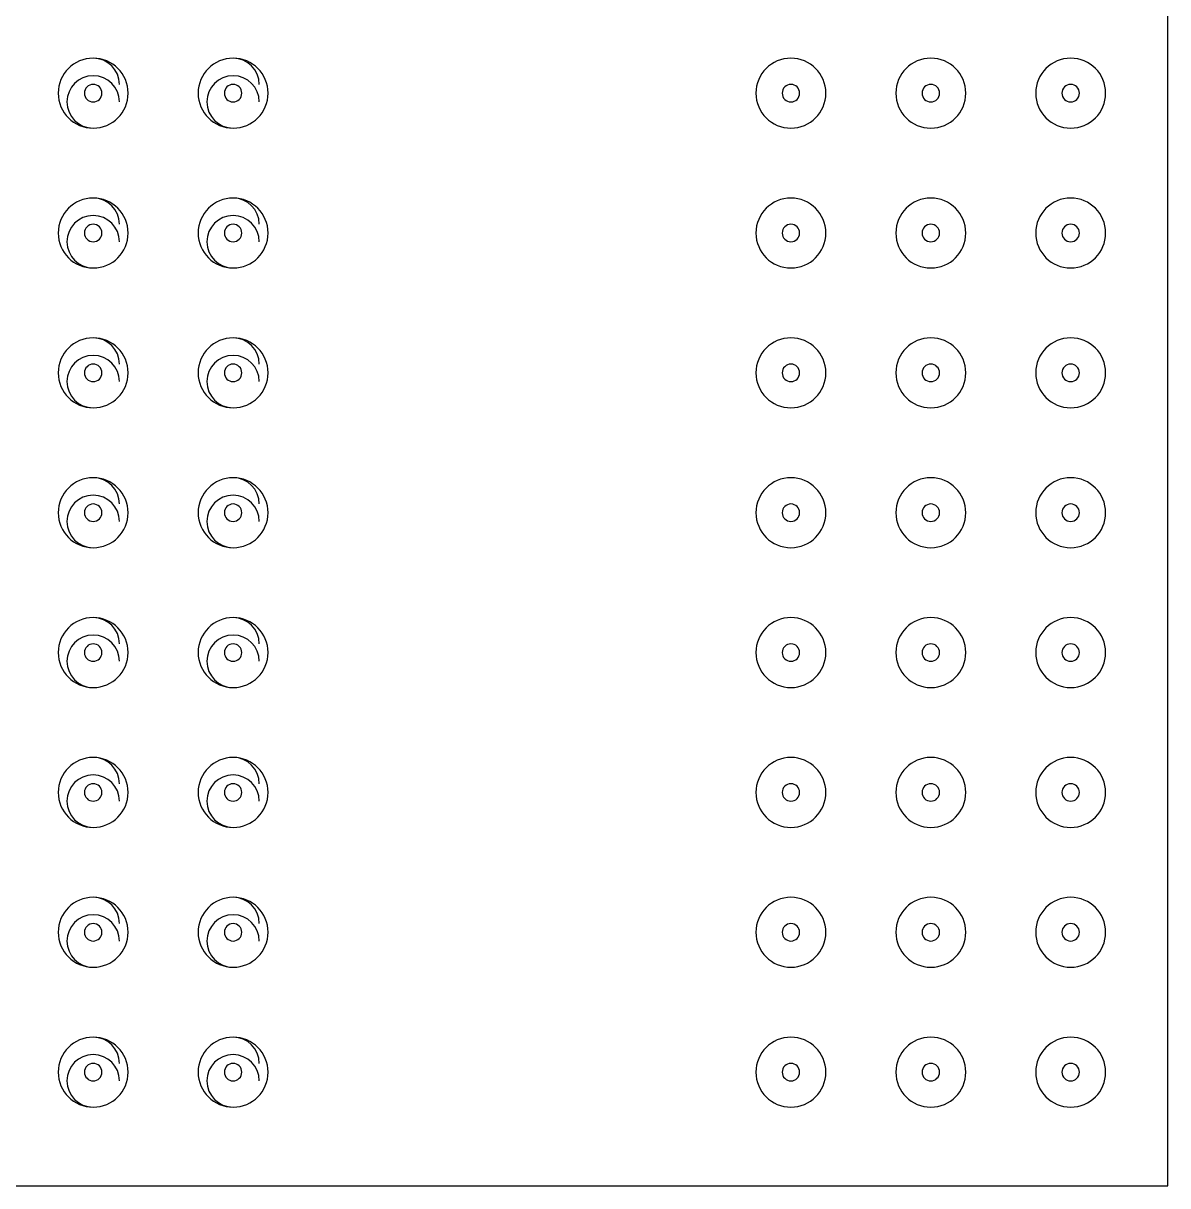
# Model space of a CAD drawing. Header units: millimetres. Extents: x -26.5 to 28.9, y -30 to 30.
# Drawn here: x -17.05 to -10.5, y -18.1 to -11.45 of the extents above; entities that cross this region are included whole.
import ezdxf

# ---------------------------------------------------------------- set-up
doc = ezdxf.new("R2010")
doc.units = ezdxf.units.MM
doc.layers.add('Feature', color=7, linetype='CONTINUOUS')

msp = doc.modelspace()

# ---------------------------------------------------------------- linework, layer by layer
at = {"layer": 'Feature'}
for p, q in [((-10.5, -18.1, 1.9), (-10.5, -4.8, 1.9)), ((-10.5, -18.1, 2.63), (-10.5, -4.8, 2.63)), ((-10.5, -18.1, 2.63), (-10.5, -4.8, 2.63)), ((-10.5, -18.1, 1.9), (-10.5, -4.8, 1.9)), ((-16.645, -11.65, 1.75), (-16.645, -11.65, 1.9)), ((-16.645, -11.65, 1.75), (-16.645, -11.65, 1.9)), ((-15.845, -11.65, 1.75), (-15.845, -11.65, 1.9)), ((-15.845, -11.65, 1.75), (-15.845, -11.65, 1.9)), ((-12.655, -11.65, 1.75), (-12.655, -11.65, 1.9)), ((-12.655, -11.65, 1.75), (-12.655, -11.65, 1.9)), ((-11.855, -11.65, 1.75), (-11.855, -11.65, 1.9)), ((-11.855, -11.65, 1.75), (-11.855, -11.65, 1.9)), ((-11.055, -11.65, 1.75), (-11.055, -11.65, 1.9)), ((-11.055, -11.65, 1.75), (-11.055, -11.65, 1.9)), ((-16.645, -12.05, 1.75), (-16.645, -12.05, 1.9)), ((-16.645, -12.05, 1.75), (-16.645, -12.05, 1.9)), ((-15.845, -12.05, 1.75), (-15.845, -12.05, 1.9)), ((-15.845, -12.05, 1.75), (-15.845, -12.05, 1.9)), ((-12.655, -12.05, 1.75), (-12.655, -12.05, 1.9)), ((-12.655, -12.05, 1.75), (-12.655, -12.05, 1.9)), ((-11.855, -12.05, 1.75), (-11.855, -12.05, 1.9)), ((-11.855, -12.05, 1.75), (-11.855, -12.05, 1.9)), ((-11.055, -12.05, 1.75), (-11.055, -12.05, 1.9)), ((-11.055, -12.05, 1.75), (-11.055, -12.05, 1.9)), ((-16.645, -12.45, 1.75), (-16.645, -12.45, 1.9)), ((-16.645, -12.45, 1.75), (-16.645, -12.45, 1.9)), ((-15.845, -12.45, 1.75), (-15.845, -12.45, 1.9)), ((-15.845, -12.45, 1.75), (-15.845, -12.45, 1.9)), ((-12.655, -12.45, 1.75), (-12.655, -12.45, 1.9)), ((-12.655, -12.45, 1.75), (-12.655, -12.45, 1.9)), ((-11.855, -12.45, 1.75), (-11.855, -12.45, 1.9)), ((-11.855, -12.45, 1.75), (-11.855, -12.45, 1.9)), ((-11.055, -12.45, 1.75), (-11.055, -12.45, 1.9)), ((-11.055, -12.45, 1.75), (-11.055, -12.45, 1.9)), ((-16.645, -12.85, 1.75), (-16.645, -12.85, 1.9)), ((-16.645, -12.85, 1.75), (-16.645, -12.85, 1.9)), ((-15.845, -12.85, 1.75), (-15.845, -12.85, 1.9)), ((-15.845, -12.85, 1.75), (-15.845, -12.85, 1.9)), ((-12.655, -12.85, 1.75), (-12.655, -12.85, 1.9)), ((-12.655, -12.85, 1.75), (-12.655, -12.85, 1.9)), ((-11.855, -12.85, 1.75), (-11.855, -12.85, 1.9)), ((-11.855, -12.85, 1.75), (-11.855, -12.85, 1.9)), ((-11.055, -12.85, 1.75), (-11.055, -12.85, 1.9)), ((-11.055, -12.85, 1.75), (-11.055, -12.85, 1.9)), ((-16.645, -13.25, 1.75), (-16.645, -13.25, 1.9)), ((-16.645, -13.25, 1.75), (-16.645, -13.25, 1.9)), ((-15.845, -13.25, 1.75), (-15.845, -13.25, 1.9)), ((-15.845, -13.25, 1.75), (-15.845, -13.25, 1.9)), ((-12.655, -13.25, 1.75), (-12.655, -13.25, 1.9)), ((-12.655, -13.25, 1.75), (-12.655, -13.25, 1.9)), ((-11.855, -13.25, 1.75), (-11.855, -13.25, 1.9)), ((-11.855, -13.25, 1.75), (-11.855, -13.25, 1.9)), ((-11.055, -13.25, 1.75), (-11.055, -13.25, 1.9)), ((-11.055, -13.25, 1.75), (-11.055, -13.25, 1.9)), ((-16.645, -13.65, 1.75), (-16.645, -13.65, 1.9)), ((-16.645, -13.65, 1.75), (-16.645, -13.65, 1.9)), ((-15.845, -13.65, 1.75), (-15.845, -13.65, 1.9)), ((-15.845, -13.65, 1.75), (-15.845, -13.65, 1.9)), ((-12.655, -13.65, 1.75), (-12.655, -13.65, 1.9)), ((-12.655, -13.65, 1.75), (-12.655, -13.65, 1.9)), ((-11.855, -13.65, 1.75), (-11.855, -13.65, 1.9)), ((-11.855, -13.65, 1.75), (-11.855, -13.65, 1.9)), ((-11.055, -13.65, 1.75), (-11.055, -13.65, 1.9)), ((-11.055, -13.65, 1.75), (-11.055, -13.65, 1.9)), ((-16.645, -14.05, 1.75), (-16.645, -14.05, 1.9)), ((-16.645, -14.05, 1.75), (-16.645, -14.05, 1.9)), ((-15.845, -14.05, 1.75), (-15.845, -14.05, 1.9)), ((-15.845, -14.05, 1.75), (-15.845, -14.05, 1.9)), ((-12.655, -14.05, 1.75), (-12.655, -14.05, 1.9)), ((-12.655, -14.05, 1.75), (-12.655, -14.05, 1.9)), ((-11.855, -14.05, 1.75), (-11.855, -14.05, 1.9)), ((-11.855, -14.05, 1.75), (-11.855, -14.05, 1.9)), ((-11.055, -14.05, 1.75), (-11.055, -14.05, 1.9)), ((-11.055, -14.05, 1.75), (-11.055, -14.05, 1.9)), ((-16.645, -14.45, 1.75), (-16.645, -14.45, 1.9)), ((-16.645, -14.45, 1.75), (-16.645, -14.45, 1.9)), ((-15.845, -14.45, 1.75), (-15.845, -14.45, 1.9)), ((-15.845, -14.45, 1.75), (-15.845, -14.45, 1.9)), ((-12.655, -14.45, 1.75), (-12.655, -14.45, 1.9)), ((-12.655, -14.45, 1.75), (-12.655, -14.45, 1.9)), ((-11.855, -14.45, 1.75), (-11.855, -14.45, 1.9)), ((-11.855, -14.45, 1.75), (-11.855, -14.45, 1.9)), ((-11.055, -14.45, 1.75), (-11.055, -14.45, 1.9)), ((-11.055, -14.45, 1.75), (-11.055, -14.45, 1.9)), ((-16.645, -14.85, 1.75), (-16.645, -14.85, 1.9)), ((-16.645, -14.85, 1.75), (-16.645, -14.85, 1.9)), ((-15.845, -14.85, 1.75), (-15.845, -14.85, 1.9)), ((-15.845, -14.85, 1.75), (-15.845, -14.85, 1.9)), ((-12.655, -14.85, 1.75), (-12.655, -14.85, 1.9)), ((-12.655, -14.85, 1.75), (-12.655, -14.85, 1.9)), ((-11.855, -14.85, 1.75), (-11.855, -14.85, 1.9)), ((-11.855, -14.85, 1.75), (-11.855, -14.85, 1.9)), ((-11.055, -14.85, 1.75), (-11.055, -14.85, 1.9)), ((-11.055, -14.85, 1.75), (-11.055, -14.85, 1.9)), ((-16.645, -15.25, 1.75), (-16.645, -15.25, 1.9)), ((-16.645, -15.25, 1.75), (-16.645, -15.25, 1.9)), ((-15.845, -15.25, 1.75), (-15.845, -15.25, 1.9)), ((-15.845, -15.25, 1.75), (-15.845, -15.25, 1.9)), ((-12.655, -15.25, 1.75), (-12.655, -15.25, 1.9)), ((-12.655, -15.25, 1.75), (-12.655, -15.25, 1.9)), ((-11.855, -15.25, 1.75), (-11.855, -15.25, 1.9)), ((-11.855, -15.25, 1.75), (-11.855, -15.25, 1.9)), ((-11.055, -15.25, 1.75), (-11.055, -15.25, 1.9)), ((-11.055, -15.25, 1.75), (-11.055, -15.25, 1.9)), ((-16.645, -15.65, 1.75), (-16.645, -15.65, 1.9)), ((-16.645, -15.65, 1.75), (-16.645, -15.65, 1.9)), ((-15.845, -15.65, 1.75), (-15.845, -15.65, 1.9)), ((-15.845, -15.65, 1.75), (-15.845, -15.65, 1.9)), ((-12.655, -15.65, 1.75), (-12.655, -15.65, 1.9)), ((-12.655, -15.65, 1.75), (-12.655, -15.65, 1.9)), ((-11.855, -15.65, 1.75), (-11.855, -15.65, 1.9)), ((-11.855, -15.65, 1.75), (-11.855, -15.65, 1.9)), ((-11.055, -15.65, 1.75), (-11.055, -15.65, 1.9)), ((-11.055, -15.65, 1.75), (-11.055, -15.65, 1.9)), ((-16.645, -16.05, 1.75), (-16.645, -16.05, 1.9)), ((-16.645, -16.05, 1.75), (-16.645, -16.05, 1.9)), ((-15.845, -16.05, 1.75), (-15.845, -16.05, 1.9)), ((-15.845, -16.05, 1.75), (-15.845, -16.05, 1.9)), ((-12.655, -16.05, 1.75), (-12.655, -16.05, 1.9)), ((-12.655, -16.05, 1.75), (-12.655, -16.05, 1.9)), ((-11.855, -16.05, 1.75), (-11.855, -16.05, 1.9)), ((-11.855, -16.05, 1.75), (-11.855, -16.05, 1.9)), ((-11.055, -16.05, 1.75), (-11.055, -16.05, 1.9)), ((-11.055, -16.05, 1.75), (-11.055, -16.05, 1.9)), ((-16.645, -16.45, 1.75), (-16.645, -16.45, 1.9)), ((-16.645, -16.45, 1.75), (-16.645, -16.45, 1.9)), ((-15.845, -16.45, 1.75), (-15.845, -16.45, 1.9)), ((-15.845, -16.45, 1.75), (-15.845, -16.45, 1.9)), ((-12.655, -16.45, 1.75), (-12.655, -16.45, 1.9)), ((-12.655, -16.45, 1.75), (-12.655, -16.45, 1.9)), ((-11.855, -16.45, 1.75), (-11.855, -16.45, 1.9)), ((-11.855, -16.45, 1.75), (-11.855, -16.45, 1.9)), ((-11.055, -16.45, 1.75), (-11.055, -16.45, 1.9)), ((-11.055, -16.45, 1.75), (-11.055, -16.45, 1.9)), ((-16.645, -16.85, 1.75), (-16.645, -16.85, 1.9)), ((-16.645, -16.85, 1.75), (-16.645, -16.85, 1.9)), ((-15.845, -16.85, 1.75), (-15.845, -16.85, 1.9)), ((-15.845, -16.85, 1.75), (-15.845, -16.85, 1.9)), ((-12.655, -16.85, 1.75), (-12.655, -16.85, 1.9)), ((-12.655, -16.85, 1.75), (-12.655, -16.85, 1.9)), ((-11.855, -16.85, 1.75), (-11.855, -16.85, 1.9)), ((-11.855, -16.85, 1.75), (-11.855, -16.85, 1.9)), ((-11.055, -16.85, 1.75), (-11.055, -16.85, 1.9)), ((-11.055, -16.85, 1.75), (-11.055, -16.85, 1.9)), ((-16.645, -17.25, 1.75), (-16.645, -17.25, 1.9)), ((-16.645, -17.25, 1.75), (-16.645, -17.25, 1.9)), ((-15.845, -17.25, 1.75), (-15.845, -17.25, 1.9)), ((-15.845, -17.25, 1.75), (-15.845, -17.25, 1.9)), ((-12.655, -17.25, 1.75), (-12.655, -17.25, 1.9)), ((-12.655, -17.25, 1.75), (-12.655, -17.25, 1.9)), ((-11.855, -17.25, 1.75), (-11.855, -17.25, 1.9)), ((-11.855, -17.25, 1.75), (-11.855, -17.25, 1.9)), ((-11.055, -17.25, 1.75), (-11.055, -17.25, 1.9)), ((-11.055, -17.25, 1.75), (-11.055, -17.25, 1.9)), ((-16.645, -17.65, 1.75), (-16.645, -17.65, 1.9)), ((-16.645, -17.65, 1.75), (-16.645, -17.65, 1.9)), ((-15.845, -17.65, 1.75), (-15.845, -17.65, 1.9)), ((-15.845, -17.65, 1.75), (-15.845, -17.65, 1.9)), ((-12.655, -17.65, 1.75), (-12.655, -17.65, 1.9)), ((-12.655, -17.65, 1.75), (-12.655, -17.65, 1.9)), ((-11.855, -17.65, 1.75), (-11.855, -17.65, 1.9)), ((-11.855, -17.65, 1.75), (-11.855, -17.65, 1.9)), ((-11.055, -17.65, 1.75), (-11.055, -17.65, 1.9)), ((-11.055, -17.65, 1.75), (-11.055, -17.65, 1.9)), ((-18, -18.1, 1.9), (-10.5, -18.1, 1.9)), ((-18, -18.1, 2.63), (-10.5, -18.1, 2.63)), ((-18, -18.1, 2.63), (-10.5, -18.1, 2.63)), ((-18, -18.1, 1.9), (-10.5, -18.1, 1.9)), ((-10.5, -18.1, 2.63), (-10.5, -18.1, 1.9)), ((-10.5, -18.1, 2.63), (-10.5, -18.1, 1.9))]:
    msp.add_line(p, q, dxfattribs=at)
for centre, radius, start, end in [((-16.645, -11.85, 1.9), 0.2, 90, -90), ((-16.645, -11.85, 1.75), 0.2, 90, -90), ((-16.645, -11.85, 1.9), 0.2, 90, -90), ((-16.645, -11.85, 1.75), 0.2, 90, -90), ((-16.645, -11.85, 1.75), 0.2, -90, 90), ((-16.645, -11.8, 1.75), 0.15, 0, 90), ((-16.645, -11.85, 1.75), 0.2, -90, 90), ((-16.645, -11.85, 1.9), 0.2, -90, 90), ((-16.645, -11.85, 1.9), 0.2, -90, 90), ((-16.645, -11.8, 1.75), 0.15, 0, 90), ((-15.845, -11.85, 1.9), 0.2, 90, -90), ((-15.845, -11.85, 1.75), 0.2, 90, -90), ((-15.845, -11.85, 1.9), 0.2, 90, -90), ((-15.845, -11.85, 1.75), 0.2, 90, -90), ((-15.845, -11.85, 1.75), 0.2, -90, 90), ((-15.845, -11.8, 1.75), 0.15, 0, 90), ((-15.845, -11.85, 1.75), 0.2, -90, 90), ((-15.845, -11.85, 1.9), 0.2, -90, 90), ((-15.845, -11.85, 1.9), 0.2, -90, 90), ((-15.845, -11.8, 1.75), 0.15, 0, 90), ((-12.655, -11.85, 1.9), 0.2, 90, -90), ((-12.655, -11.85, 1.75), 0.2, 90, -90), ((-12.655, -11.85, 1.9), 0.2, 90, -90), ((-12.655, -11.85, 1.75), 0.2, 90, -90), ((-12.655, -11.85, 1.75), 0.2, -90, 90), ((-12.655, -11.85, 1.75), 0.2, -90, 90), ((-12.655, -11.85, 1.9), 0.2, -90, 90), ((-12.655, -11.85, 1.9), 0.2, -90, 90), ((-11.855, -11.85, 1.9), 0.2, 90, -90), ((-11.855, -11.85, 1.75), 0.2, 90, -90), ((-11.855, -11.85, 1.9), 0.2, 90, -90), ((-11.855, -11.85, 1.75), 0.2, 90, -90), ((-11.855, -11.85, 1.75), 0.2, -90, 90), ((-11.855, -11.85, 1.75), 0.2, -90, 90), ((-11.855, -11.85, 1.9), 0.2, -90, 90), ((-11.855, -11.85, 1.9), 0.2, -90, 90), ((-11.055, -11.85, 1.9), 0.2, 90, -90), ((-11.055, -11.85, 1.75), 0.2, 90, -90), ((-11.055, -11.85, 1.9), 0.2, 90, -90), ((-11.055, -11.85, 1.75), 0.2, 90, -90), ((-11.055, -11.85, 1.75), 0.2, -90, 90), ((-11.055, -11.85, 1.75), 0.2, -90, 90), ((-11.055, -11.85, 1.9), 0.2, -90, 90), ((-11.055, -11.85, 1.9), 0.2, -90, 90), ((-16.645, -11.9, 1.75), 0.15, 0, -90), ((-16.645, -11.9, 1.75), 0.15, 0, -90), ((-15.845, -11.9, 1.75), 0.15, 0, -90), ((-15.845, -11.9, 1.75), 0.15, 0, -90), ((-16.645, -11.85, 1.6), 0.05, 90, -90), ((-16.645, -11.85, 1.6), 0.05, 90, -90), ((-16.645, -11.85, 1.6), 0.05, -90, 90), ((-16.645, -11.85, 1.6), 0.05, -90, 90), ((-15.845, -11.85, 1.6), 0.05, 90, -90), ((-15.845, -11.85, 1.6), 0.05, 90, -90), ((-15.845, -11.85, 1.6), 0.05, -90, 90), ((-15.845, -11.85, 1.6), 0.05, -90, 90), ((-12.655, -11.85, 1.6), 0.05, 90, -90), ((-12.655, -11.85, 1.6), 0.05, 90, -90), ((-12.655, -11.85, 1.6), 0.05, -90, 90), ((-12.655, -11.8, 1.75), 0, 90, 0), ((-12.655, -11.85, 1.6), 0.05, -90, 90), ((-12.655, -11.8, 1.75), 0, 90, 0), ((-11.855, -11.85, 1.6), 0.05, 90, -90), ((-11.855, -11.85, 1.6), 0.05, 90, -90), ((-11.855, -11.85, 1.6), 0.05, -90, 90), ((-11.855, -11.8, 1.75), 0, 90, 0), ((-11.855, -11.85, 1.6), 0.05, -90, 90), ((-11.855, -11.8, 1.75), 0, 90, 0), ((-11.055, -11.85, 1.6), 0.05, 90, -90), ((-11.055, -11.85, 1.6), 0.05, 90, -90), ((-11.055, -11.85, 1.6), 0.05, -90, 90), ((-11.055, -11.8, 1.75), 0, 90, 0), ((-11.055, -11.85, 1.6), 0.05, -90, 90), ((-11.055, -11.8, 1.75), 0, 90, 0), ((-12.655, -11.9, 1.75), 0, -90, 0), ((-12.655, -11.9, 1.75), 0, -90, 0), ((-11.855, -11.9, 1.75), 0, -90, 0), ((-11.855, -11.9, 1.75), 0, -90, 0), ((-11.055, -11.9, 1.75), 0, -90, 0), ((-11.055, -11.9, 1.75), 0, -90, 0), ((-16.645, -12.65, 1.9), 0.2, 90, -90), ((-16.645, -12.65, 1.75), 0.2, 90, -90), ((-16.645, -12.65, 1.9), 0.2, 90, -90), ((-16.645, -12.65, 1.75), 0.2, 90, -90), ((-16.645, -12.65, 1.75), 0.2, -90, 90), ((-16.645, -12.6, 1.75), 0.15, 0, 90), ((-16.645, -12.65, 1.75), 0.2, -90, 90), ((-16.645, -12.65, 1.9), 0.2, -90, 90), ((-16.645, -12.65, 1.9), 0.2, -90, 90), ((-16.645, -12.6, 1.75), 0.15, 0, 90), ((-15.845, -12.65, 1.9), 0.2, 90, -90), ((-15.845, -12.65, 1.75), 0.2, 90, -90), ((-15.845, -12.65, 1.9), 0.2, 90, -90), ((-15.845, -12.65, 1.75), 0.2, 90, -90), ((-15.845, -12.65, 1.75), 0.2, -90, 90), ((-15.845, -12.6, 1.75), 0.15, 0, 90), ((-15.845, -12.65, 1.75), 0.2, -90, 90), ((-15.845, -12.65, 1.9), 0.2, -90, 90), ((-15.845, -12.65, 1.9), 0.2, -90, 90), ((-15.845, -12.6, 1.75), 0.15, 0, 90), ((-12.655, -12.65, 1.9), 0.2, 90, -90), ((-12.655, -12.65, 1.75), 0.2, 90, -90), ((-12.655, -12.65, 1.9), 0.2, 90, -90), ((-12.655, -12.65, 1.75), 0.2, 90, -90), ((-12.655, -12.65, 1.75), 0.2, -90, 90), ((-12.655, -12.65, 1.75), 0.2, -90, 90), ((-12.655, -12.65, 1.9), 0.2, -90, 90), ((-12.655, -12.65, 1.9), 0.2, -90, 90), ((-11.855, -12.65, 1.9), 0.2, 90, -90), ((-11.855, -12.65, 1.75), 0.2, 90, -90), ((-11.855, -12.65, 1.9), 0.2, 90, -90), ((-11.855, -12.65, 1.75), 0.2, 90, -90), ((-11.855, -12.65, 1.75), 0.2, -90, 90), ((-11.855, -12.65, 1.75), 0.2, -90, 90), ((-11.855, -12.65, 1.9), 0.2, -90, 90), ((-11.855, -12.65, 1.9), 0.2, -90, 90), ((-11.055, -12.65, 1.9), 0.2, 90, -90), ((-11.055, -12.65, 1.75), 0.2, 90, -90), ((-11.055, -12.65, 1.9), 0.2, 90, -90), ((-11.055, -12.65, 1.75), 0.2, 90, -90), ((-11.055, -12.65, 1.75), 0.2, -90, 90), ((-11.055, -12.65, 1.75), 0.2, -90, 90), ((-11.055, -12.65, 1.9), 0.2, -90, 90), ((-11.055, -12.65, 1.9), 0.2, -90, 90), ((-16.645, -12.7, 1.75), 0.15, 0, -90), ((-16.645, -12.7, 1.75), 0.15, 0, -90), ((-15.845, -12.7, 1.75), 0.15, 0, -90), ((-15.845, -12.7, 1.75), 0.15, 0, -90), ((-16.645, -12.65, 1.6), 0.05, 90, -90), ((-16.645, -12.65, 1.6), 0.05, 90, -90), ((-16.645, -12.65, 1.6), 0.05, -90, 90), ((-16.645, -12.65, 1.6), 0.05, -90, 90), ((-15.845, -12.65, 1.6), 0.05, 90, -90), ((-15.845, -12.65, 1.6), 0.05, 90, -90), ((-15.845, -12.65, 1.6), 0.05, -90, 90), ((-15.845, -12.65, 1.6), 0.05, -90, 90), ((-12.655, -12.65, 1.6), 0.05, 90, -90), ((-12.655, -12.65, 1.6), 0.05, 90, -90), ((-12.655, -12.65, 1.6), 0.05, -90, 90), ((-12.655, -12.6, 1.75), 0, 90, 0), ((-12.655, -12.65, 1.6), 0.05, -90, 90), ((-12.655, -12.6, 1.75), 0, 90, 0), ((-11.855, -12.65, 1.6), 0.05, 90, -90), ((-11.855, -12.65, 1.6), 0.05, 90, -90), ((-11.855, -12.65, 1.6), 0.05, -90, 90), ((-11.855, -12.6, 1.75), 0, 90, 0), ((-11.855, -12.65, 1.6), 0.05, -90, 90), ((-11.855, -12.6, 1.75), 0, 90, 0), ((-11.055, -12.65, 1.6), 0.05, 90, -90), ((-11.055, -12.65, 1.6), 0.05, 90, -90), ((-11.055, -12.65, 1.6), 0.05, -90, 90), ((-11.055, -12.6, 1.75), 0, 90, 0), ((-11.055, -12.65, 1.6), 0.05, -90, 90), ((-11.055, -12.6, 1.75), 0, 90, 0), ((-12.655, -12.7, 1.75), 0, -90, 0), ((-12.655, -12.7, 1.75), 0, -90, 0), ((-11.855, -12.7, 1.75), 0, -90, 0), ((-11.855, -12.7, 1.75), 0, -90, 0), ((-11.055, -12.7, 1.75), 0, -90, 0), ((-11.055, -12.7, 1.75), 0, -90, 0), ((-16.645, -13.45, 1.9), 0.2, 90, -90), ((-16.645, -13.45, 1.75), 0.2, 90, -90), ((-16.645, -13.45, 1.9), 0.2, 90, -90), ((-16.645, -13.45, 1.75), 0.2, 90, -90), ((-16.645, -13.45, 1.75), 0.2, -90, 90), ((-16.645, -13.4, 1.75), 0.15, 0, 90), ((-16.645, -13.45, 1.75), 0.2, -90, 90), ((-16.645, -13.45, 1.9), 0.2, -90, 90), ((-16.645, -13.45, 1.9), 0.2, -90, 90), ((-16.645, -13.4, 1.75), 0.15, 0, 90), ((-15.845, -13.45, 1.9), 0.2, 90, -90), ((-15.845, -13.45, 1.75), 0.2, 90, -90), ((-15.845, -13.45, 1.9), 0.2, 90, -90), ((-15.845, -13.45, 1.75), 0.2, 90, -90), ((-15.845, -13.45, 1.75), 0.2, -90, 90), ((-15.845, -13.4, 1.75), 0.15, 0, 90), ((-15.845, -13.45, 1.75), 0.2, -90, 90), ((-15.845, -13.45, 1.9), 0.2, -90, 90), ((-15.845, -13.45, 1.9), 0.2, -90, 90), ((-15.845, -13.4, 1.75), 0.15, 0, 90), ((-12.655, -13.45, 1.9), 0.2, 90, -90), ((-12.655, -13.45, 1.75), 0.2, 90, -90), ((-12.655, -13.45, 1.9), 0.2, 90, -90), ((-12.655, -13.45, 1.75), 0.2, 90, -90), ((-12.655, -13.45, 1.75), 0.2, -90, 90), ((-12.655, -13.45, 1.75), 0.2, -90, 90), ((-12.655, -13.45, 1.9), 0.2, -90, 90), ((-12.655, -13.45, 1.9), 0.2, -90, 90), ((-11.855, -13.45, 1.9), 0.2, 90, -90), ((-11.855, -13.45, 1.75), 0.2, 90, -90), ((-11.855, -13.45, 1.9), 0.2, 90, -90), ((-11.855, -13.45, 1.75), 0.2, 90, -90), ((-11.855, -13.45, 1.75), 0.2, -90, 90), ((-11.855, -13.45, 1.75), 0.2, -90, 90), ((-11.855, -13.45, 1.9), 0.2, -90, 90), ((-11.855, -13.45, 1.9), 0.2, -90, 90), ((-11.055, -13.45, 1.9), 0.2, 90, -90), ((-11.055, -13.45, 1.75), 0.2, 90, -90), ((-11.055, -13.45, 1.9), 0.2, 90, -90), ((-11.055, -13.45, 1.75), 0.2, 90, -90), ((-11.055, -13.45, 1.75), 0.2, -90, 90), ((-11.055, -13.45, 1.75), 0.2, -90, 90), ((-11.055, -13.45, 1.9), 0.2, -90, 90), ((-11.055, -13.45, 1.9), 0.2, -90, 90), ((-16.645, -13.5, 1.75), 0.15, 0, -90), ((-16.645, -13.5, 1.75), 0.15, 0, -90), ((-15.845, -13.5, 1.75), 0.15, 0, -90), ((-15.845, -13.5, 1.75), 0.15, 0, -90), ((-16.645, -13.45, 1.6), 0.05, 90, -90), ((-16.645, -13.45, 1.6), 0.05, 90, -90), ((-16.645, -13.45, 1.6), 0.05, -90, 90), ((-16.645, -13.45, 1.6), 0.05, -90, 90), ((-15.845, -13.45, 1.6), 0.05, 90, -90), ((-15.845, -13.45, 1.6), 0.05, 90, -90), ((-15.845, -13.45, 1.6), 0.05, -90, 90), ((-15.845, -13.45, 1.6), 0.05, -90, 90), ((-12.655, -13.45, 1.6), 0.05, 90, -90), ((-12.655, -13.45, 1.6), 0.05, 90, -90), ((-12.655, -13.45, 1.6), 0.05, -90, 90), ((-12.655, -13.4, 1.75), 0, 90, 0), ((-12.655, -13.45, 1.6), 0.05, -90, 90), ((-12.655, -13.4, 1.75), 0, 90, 0), ((-11.855, -13.45, 1.6), 0.05, 90, -90), ((-11.855, -13.45, 1.6), 0.05, 90, -90), ((-11.855, -13.45, 1.6), 0.05, -90, 90), ((-11.855, -13.4, 1.75), 0, 90, 0), ((-11.855, -13.45, 1.6), 0.05, -90, 90), ((-11.855, -13.4, 1.75), 0, 90, 0), ((-11.055, -13.45, 1.6), 0.05, 90, -90), ((-11.055, -13.45, 1.6), 0.05, 90, -90), ((-11.055, -13.45, 1.6), 0.05, -90, 90), ((-11.055, -13.4, 1.75), 0, 90, 0), ((-11.055, -13.45, 1.6), 0.05, -90, 90), ((-11.055, -13.4, 1.75), 0, 90, 0), ((-12.655, -13.5, 1.75), 0, -90, 0), ((-12.655, -13.5, 1.75), 0, -90, 0), ((-11.855, -13.5, 1.75), 0, -90, 0), ((-11.855, -13.5, 1.75), 0, -90, 0), ((-11.055, -13.5, 1.75), 0, -90, 0), ((-11.055, -13.5, 1.75), 0, -90, 0), ((-16.645, -14.25, 1.9), 0.2, 90, -90), ((-16.645, -14.25, 1.75), 0.2, 90, -90), ((-16.645, -14.25, 1.9), 0.2, 90, -90), ((-16.645, -14.25, 1.75), 0.2, 90, -90), ((-16.645, -14.25, 1.75), 0.2, -90, 90), ((-16.645, -14.2, 1.75), 0.15, 0, 90), ((-16.645, -14.25, 1.75), 0.2, -90, 90), ((-16.645, -14.25, 1.9), 0.2, -90, 90), ((-16.645, -14.25, 1.9), 0.2, -90, 90), ((-16.645, -14.2, 1.75), 0.15, 0, 90), ((-15.845, -14.25, 1.9), 0.2, 90, -90), ((-15.845, -14.25, 1.75), 0.2, 90, -90), ((-15.845, -14.25, 1.9), 0.2, 90, -90), ((-15.845, -14.25, 1.75), 0.2, 90, -90), ((-15.845, -14.25, 1.75), 0.2, -90, 90), ((-15.845, -14.2, 1.75), 0.15, 0, 90), ((-15.845, -14.25, 1.75), 0.2, -90, 90), ((-15.845, -14.25, 1.9), 0.2, -90, 90), ((-15.845, -14.25, 1.9), 0.2, -90, 90), ((-15.845, -14.2, 1.75), 0.15, 0, 90), ((-12.655, -14.25, 1.9), 0.2, 90, -90), ((-12.655, -14.25, 1.75), 0.2, 90, -90), ((-12.655, -14.25, 1.9), 0.2, 90, -90), ((-12.655, -14.25, 1.75), 0.2, 90, -90), ((-12.655, -14.25, 1.75), 0.2, -90, 90), ((-12.655, -14.25, 1.75), 0.2, -90, 90), ((-12.655, -14.25, 1.9), 0.2, -90, 90), ((-12.655, -14.25, 1.9), 0.2, -90, 90), ((-11.855, -14.25, 1.9), 0.2, 90, -90), ((-11.855, -14.25, 1.75), 0.2, 90, -90), ((-11.855, -14.25, 1.9), 0.2, 90, -90), ((-11.855, -14.25, 1.75), 0.2, 90, -90), ((-11.855, -14.25, 1.75), 0.2, -90, 90), ((-11.855, -14.25, 1.75), 0.2, -90, 90), ((-11.855, -14.25, 1.9), 0.2, -90, 90), ((-11.855, -14.25, 1.9), 0.2, -90, 90), ((-11.055, -14.25, 1.9), 0.2, 90, -90), ((-11.055, -14.25, 1.75), 0.2, 90, -90), ((-11.055, -14.25, 1.9), 0.2, 90, -90), ((-11.055, -14.25, 1.75), 0.2, 90, -90), ((-11.055, -14.25, 1.75), 0.2, -90, 90), ((-11.055, -14.25, 1.75), 0.2, -90, 90), ((-11.055, -14.25, 1.9), 0.2, -90, 90), ((-11.055, -14.25, 1.9), 0.2, -90, 90), ((-16.645, -14.3, 1.75), 0.15, 0, -90), ((-16.645, -14.3, 1.75), 0.15, 0, -90), ((-15.845, -14.3, 1.75), 0.15, 0, -90), ((-15.845, -14.3, 1.75), 0.15, 0, -90), ((-16.645, -14.25, 1.6), 0.05, 90, -90), ((-16.645, -14.25, 1.6), 0.05, 90, -90), ((-16.645, -14.25, 1.6), 0.05, -90, 90), ((-16.645, -14.25, 1.6), 0.05, -90, 90), ((-15.845, -14.25, 1.6), 0.05, 90, -90), ((-15.845, -14.25, 1.6), 0.05, 90, -90), ((-15.845, -14.25, 1.6), 0.05, -90, 90), ((-15.845, -14.25, 1.6), 0.05, -90, 90), ((-12.655, -14.25, 1.6), 0.05, 90, -90), ((-12.655, -14.25, 1.6), 0.05, 90, -90), ((-12.655, -14.25, 1.6), 0.05, -90, 90), ((-12.655, -14.2, 1.75), 0, 90, 0), ((-12.655, -14.25, 1.6), 0.05, -90, 90), ((-12.655, -14.2, 1.75), 0, 90, 0), ((-11.855, -14.25, 1.6), 0.05, 90, -90), ((-11.855, -14.25, 1.6), 0.05, 90, -90), ((-11.855, -14.25, 1.6), 0.05, -90, 90), ((-11.855, -14.2, 1.75), 0, 90, 0), ((-11.855, -14.25, 1.6), 0.05, -90, 90), ((-11.855, -14.2, 1.75), 0, 90, 0), ((-11.055, -14.25, 1.6), 0.05, 90, -90), ((-11.055, -14.25, 1.6), 0.05, 90, -90), ((-11.055, -14.25, 1.6), 0.05, -90, 90), ((-11.055, -14.2, 1.75), 0, 90, 0), ((-11.055, -14.25, 1.6), 0.05, -90, 90), ((-11.055, -14.2, 1.75), 0, 90, 0), ((-12.655, -14.3, 1.75), 0, -90, 0), ((-12.655, -14.3, 1.75), 0, -90, 0), ((-11.855, -14.3, 1.75), 0, -90, 0), ((-11.855, -14.3, 1.75), 0, -90, 0), ((-11.055, -14.3, 1.75), 0, -90, 0), ((-11.055, -14.3, 1.75), 0, -90, 0), ((-16.645, -15.05, 1.9), 0.2, 90, -90), ((-16.645, -15.05, 1.75), 0.2, 90, -90), ((-16.645, -15.05, 1.9), 0.2, 90, -90), ((-16.645, -15.05, 1.75), 0.2, 90, -90), ((-16.645, -15.05, 1.75), 0.2, -90, 90), ((-16.645, -15, 1.75), 0.15, 0, 90), ((-16.645, -15.05, 1.75), 0.2, -90, 90), ((-16.645, -15.05, 1.9), 0.2, -90, 90), ((-16.645, -15.05, 1.9), 0.2, -90, 90), ((-16.645, -15, 1.75), 0.15, 0, 90), ((-15.845, -15.05, 1.9), 0.2, 90, -90), ((-15.845, -15.05, 1.75), 0.2, 90, -90), ((-15.845, -15.05, 1.9), 0.2, 90, -90), ((-15.845, -15.05, 1.75), 0.2, 90, -90), ((-15.845, -15.05, 1.75), 0.2, -90, 90), ((-15.845, -15, 1.75), 0.15, 0, 90), ((-15.845, -15.05, 1.75), 0.2, -90, 90), ((-15.845, -15.05, 1.9), 0.2, -90, 90), ((-15.845, -15.05, 1.9), 0.2, -90, 90), ((-15.845, -15, 1.75), 0.15, 0, 90), ((-12.655, -15.05, 1.9), 0.2, 90, -90), ((-12.655, -15.05, 1.75), 0.2, 90, -90), ((-12.655, -15.05, 1.9), 0.2, 90, -90), ((-12.655, -15.05, 1.75), 0.2, 90, -90), ((-12.655, -15.05, 1.75), 0.2, -90, 90), ((-12.655, -15.05, 1.75), 0.2, -90, 90), ((-12.655, -15.05, 1.9), 0.2, -90, 90), ((-12.655, -15.05, 1.9), 0.2, -90, 90), ((-11.855, -15.05, 1.9), 0.2, 90, -90), ((-11.855, -15.05, 1.75), 0.2, 90, -90), ((-11.855, -15.05, 1.9), 0.2, 90, -90), ((-11.855, -15.05, 1.75), 0.2, 90, -90), ((-11.855, -15.05, 1.75), 0.2, -90, 90), ((-11.855, -15.05, 1.75), 0.2, -90, 90), ((-11.855, -15.05, 1.9), 0.2, -90, 90), ((-11.855, -15.05, 1.9), 0.2, -90, 90), ((-11.055, -15.05, 1.9), 0.2, 90, -90), ((-11.055, -15.05, 1.75), 0.2, 90, -90), ((-11.055, -15.05, 1.9), 0.2, 90, -90), ((-11.055, -15.05, 1.75), 0.2, 90, -90), ((-11.055, -15.05, 1.75), 0.2, -90, 90), ((-11.055, -15.05, 1.75), 0.2, -90, 90), ((-11.055, -15.05, 1.9), 0.2, -90, 90), ((-11.055, -15.05, 1.9), 0.2, -90, 90), ((-16.645, -15.1, 1.75), 0.15, 0, -90), ((-16.645, -15.1, 1.75), 0.15, 0, -90), ((-15.845, -15.1, 1.75), 0.15, 0, -90), ((-15.845, -15.1, 1.75), 0.15, 0, -90), ((-16.645, -15.05, 1.6), 0.05, 90, -90), ((-16.645, -15.05, 1.6), 0.05, 90, -90), ((-16.645, -15.05, 1.6), 0.05, -90, 90), ((-16.645, -15.05, 1.6), 0.05, -90, 90), ((-15.845, -15.05, 1.6), 0.05, 90, -90), ((-15.845, -15.05, 1.6), 0.05, 90, -90), ((-15.845, -15.05, 1.6), 0.05, -90, 90), ((-15.845, -15.05, 1.6), 0.05, -90, 90), ((-12.655, -15.05, 1.6), 0.05, 90, -90), ((-12.655, -15.05, 1.6), 0.05, 90, -90), ((-12.655, -15.05, 1.6), 0.05, -90, 90), ((-12.655, -15, 1.75), 0, 90, 0), ((-12.655, -15.05, 1.6), 0.05, -90, 90), ((-12.655, -15, 1.75), 0, 90, 0), ((-11.855, -15.05, 1.6), 0.05, 90, -90), ((-11.855, -15.05, 1.6), 0.05, 90, -90), ((-11.855, -15.05, 1.6), 0.05, -90, 90), ((-11.855, -15, 1.75), 0, 90, 0), ((-11.855, -15.05, 1.6), 0.05, -90, 90), ((-11.855, -15, 1.75), 0, 90, 0), ((-11.055, -15.05, 1.6), 0.05, 90, -90), ((-11.055, -15.05, 1.6), 0.05, 90, -90), ((-11.055, -15.05, 1.6), 0.05, -90, 90), ((-11.055, -15, 1.75), 0, 90, 0), ((-11.055, -15.05, 1.6), 0.05, -90, 90), ((-11.055, -15, 1.75), 0, 90, 0), ((-12.655, -15.1, 1.75), 0, -90, 0), ((-12.655, -15.1, 1.75), 0, -90, 0), ((-11.855, -15.1, 1.75), 0, -90, 0), ((-11.855, -15.1, 1.75), 0, -90, 0), ((-11.055, -15.1, 1.75), 0, -90, 0), ((-11.055, -15.1, 1.75), 0, -90, 0), ((-16.645, -15.85, 1.9), 0.2, 90, -90), ((-16.645, -15.85, 1.75), 0.2, 90, -90), ((-16.645, -15.85, 1.9), 0.2, 90, -90), ((-16.645, -15.85, 1.75), 0.2, 90, -90), ((-16.645, -15.85, 1.75), 0.2, -90, 90), ((-16.645, -15.8, 1.75), 0.15, 0, 90), ((-16.645, -15.85, 1.75), 0.2, -90, 90), ((-16.645, -15.85, 1.9), 0.2, -90, 90), ((-16.645, -15.85, 1.9), 0.2, -90, 90), ((-16.645, -15.8, 1.75), 0.15, 0, 90), ((-15.845, -15.85, 1.9), 0.2, 90, -90), ((-15.845, -15.85, 1.75), 0.2, 90, -90), ((-15.845, -15.85, 1.9), 0.2, 90, -90), ((-15.845, -15.85, 1.75), 0.2, 90, -90), ((-15.845, -15.85, 1.75), 0.2, -90, 90), ((-15.845, -15.8, 1.75), 0.15, 0, 90), ((-15.845, -15.85, 1.75), 0.2, -90, 90), ((-15.845, -15.85, 1.9), 0.2, -90, 90), ((-15.845, -15.85, 1.9), 0.2, -90, 90), ((-15.845, -15.8, 1.75), 0.15, 0, 90), ((-12.655, -15.85, 1.9), 0.2, 90, -90), ((-12.655, -15.85, 1.75), 0.2, 90, -90), ((-12.655, -15.85, 1.9), 0.2, 90, -90), ((-12.655, -15.85, 1.75), 0.2, 90, -90), ((-12.655, -15.85, 1.75), 0.2, -90, 90), ((-12.655, -15.85, 1.75), 0.2, -90, 90), ((-12.655, -15.85, 1.9), 0.2, -90, 90), ((-12.655, -15.85, 1.9), 0.2, -90, 90), ((-11.855, -15.85, 1.9), 0.2, 90, -90), ((-11.855, -15.85, 1.75), 0.2, 90, -90), ((-11.855, -15.85, 1.9), 0.2, 90, -90), ((-11.855, -15.85, 1.75), 0.2, 90, -90), ((-11.855, -15.85, 1.75), 0.2, -90, 90), ((-11.855, -15.85, 1.75), 0.2, -90, 90), ((-11.855, -15.85, 1.9), 0.2, -90, 90), ((-11.855, -15.85, 1.9), 0.2, -90, 90), ((-11.055, -15.85, 1.9), 0.2, 90, -90), ((-11.055, -15.85, 1.75), 0.2, 90, -90), ((-11.055, -15.85, 1.9), 0.2, 90, -90), ((-11.055, -15.85, 1.75), 0.2, 90, -90), ((-11.055, -15.85, 1.75), 0.2, -90, 90), ((-11.055, -15.85, 1.75), 0.2, -90, 90), ((-11.055, -15.85, 1.9), 0.2, -90, 90), ((-11.055, -15.85, 1.9), 0.2, -90, 90), ((-16.645, -15.9, 1.75), 0.15, 0, -90), ((-16.645, -15.9, 1.75), 0.15, 0, -90), ((-15.845, -15.9, 1.75), 0.15, 0, -90), ((-15.845, -15.9, 1.75), 0.15, 0, -90), ((-16.645, -15.85, 1.6), 0.05, 90, -90), ((-16.645, -15.85, 1.6), 0.05, 90, -90), ((-16.645, -15.85, 1.6), 0.05, -90, 90), ((-16.645, -15.85, 1.6), 0.05, -90, 90), ((-15.845, -15.85, 1.6), 0.05, 90, -90), ((-15.845, -15.85, 1.6), 0.05, 90, -90), ((-15.845, -15.85, 1.6), 0.05, -90, 90), ((-15.845, -15.85, 1.6), 0.05, -90, 90), ((-12.655, -15.85, 1.6), 0.05, 90, -90), ((-12.655, -15.85, 1.6), 0.05, 90, -90), ((-12.655, -15.85, 1.6), 0.05, -90, 90), ((-12.655, -15.8, 1.75), 0, 90, 0), ((-12.655, -15.85, 1.6), 0.05, -90, 90), ((-12.655, -15.8, 1.75), 0, 90, 0), ((-11.855, -15.85, 1.6), 0.05, 90, -90), ((-11.855, -15.85, 1.6), 0.05, 90, -90), ((-11.855, -15.85, 1.6), 0.05, -90, 90), ((-11.855, -15.8, 1.75), 0, 90, 0), ((-11.855, -15.85, 1.6), 0.05, -90, 90), ((-11.855, -15.8, 1.75), 0, 90, 0), ((-11.055, -15.85, 1.6), 0.05, 90, -90), ((-11.055, -15.85, 1.6), 0.05, 90, -90), ((-11.055, -15.85, 1.6), 0.05, -90, 90), ((-11.055, -15.8, 1.75), 0, 90, 0), ((-11.055, -15.85, 1.6), 0.05, -90, 90), ((-11.055, -15.8, 1.75), 0, 90, 0), ((-12.655, -15.9, 1.75), 0, -90, 0), ((-12.655, -15.9, 1.75), 0, -90, 0), ((-11.855, -15.9, 1.75), 0, -90, 0), ((-11.855, -15.9, 1.75), 0, -90, 0), ((-11.055, -15.9, 1.75), 0, -90, 0), ((-11.055, -15.9, 1.75), 0, -90, 0), ((-16.645, -16.65, 1.9), 0.2, 90, -90), ((-16.645, -16.65, 1.75), 0.2, 90, -90), ((-16.645, -16.65, 1.9), 0.2, 90, -90), ((-16.645, -16.65, 1.75), 0.2, 90, -90), ((-16.645, -16.65, 1.75), 0.2, -90, 90), ((-16.645, -16.6, 1.75), 0.15, 0, 90), ((-16.645, -16.65, 1.75), 0.2, -90, 90), ((-16.645, -16.65, 1.9), 0.2, -90, 90), ((-16.645, -16.65, 1.9), 0.2, -90, 90), ((-16.645, -16.6, 1.75), 0.15, 0, 90), ((-15.845, -16.65, 1.9), 0.2, 90, -90), ((-15.845, -16.65, 1.75), 0.2, 90, -90), ((-15.845, -16.65, 1.9), 0.2, 90, -90), ((-15.845, -16.65, 1.75), 0.2, 90, -90), ((-15.845, -16.65, 1.75), 0.2, -90, 90), ((-15.845, -16.6, 1.75), 0.15, 0, 90), ((-15.845, -16.65, 1.75), 0.2, -90, 90), ((-15.845, -16.65, 1.9), 0.2, -90, 90), ((-15.845, -16.65, 1.9), 0.2, -90, 90), ((-15.845, -16.6, 1.75), 0.15, 0, 90), ((-12.655, -16.65, 1.9), 0.2, 90, -90), ((-12.655, -16.65, 1.75), 0.2, 90, -90), ((-12.655, -16.65, 1.9), 0.2, 90, -90), ((-12.655, -16.65, 1.75), 0.2, 90, -90), ((-12.655, -16.65, 1.75), 0.2, -90, 90), ((-12.655, -16.65, 1.75), 0.2, -90, 90), ((-12.655, -16.65, 1.9), 0.2, -90, 90), ((-12.655, -16.65, 1.9), 0.2, -90, 90), ((-11.855, -16.65, 1.9), 0.2, 90, -90), ((-11.855, -16.65, 1.75), 0.2, 90, -90), ((-11.855, -16.65, 1.9), 0.2, 90, -90), ((-11.855, -16.65, 1.75), 0.2, 90, -90), ((-11.855, -16.65, 1.75), 0.2, -90, 90), ((-11.855, -16.65, 1.75), 0.2, -90, 90), ((-11.855, -16.65, 1.9), 0.2, -90, 90), ((-11.855, -16.65, 1.9), 0.2, -90, 90), ((-11.055, -16.65, 1.9), 0.2, 90, -90), ((-11.055, -16.65, 1.75), 0.2, 90, -90), ((-11.055, -16.65, 1.9), 0.2, 90, -90), ((-11.055, -16.65, 1.75), 0.2, 90, -90), ((-11.055, -16.65, 1.75), 0.2, -90, 90), ((-11.055, -16.65, 1.75), 0.2, -90, 90), ((-11.055, -16.65, 1.9), 0.2, -90, 90), ((-11.055, -16.65, 1.9), 0.2, -90, 90), ((-16.645, -16.7, 1.75), 0.15, 0, -90), ((-16.645, -16.7, 1.75), 0.15, 0, -90), ((-15.845, -16.7, 1.75), 0.15, 0, -90), ((-15.845, -16.7, 1.75), 0.15, 0, -90), ((-16.645, -16.65, 1.6), 0.05, 90, -90), ((-16.645, -16.65, 1.6), 0.05, 90, -90), ((-16.645, -16.65, 1.6), 0.05, -90, 90), ((-16.645, -16.65, 1.6), 0.05, -90, 90), ((-15.845, -16.65, 1.6), 0.05, 90, -90), ((-15.845, -16.65, 1.6), 0.05, 90, -90), ((-15.845, -16.65, 1.6), 0.05, -90, 90), ((-15.845, -16.65, 1.6), 0.05, -90, 90), ((-12.655, -16.65, 1.6), 0.05, 90, -90), ((-12.655, -16.65, 1.6), 0.05, 90, -90), ((-12.655, -16.65, 1.6), 0.05, -90, 90), ((-12.655, -16.6, 1.75), 0, 90, 0), ((-12.655, -16.65, 1.6), 0.05, -90, 90), ((-12.655, -16.6, 1.75), 0, 90, 0), ((-11.855, -16.65, 1.6), 0.05, 90, -90), ((-11.855, -16.65, 1.6), 0.05, 90, -90), ((-11.855, -16.65, 1.6), 0.05, -90, 90), ((-11.855, -16.6, 1.75), 0, 90, 0), ((-11.855, -16.65, 1.6), 0.05, -90, 90), ((-11.855, -16.6, 1.75), 0, 90, 0), ((-11.055, -16.65, 1.6), 0.05, 90, -90), ((-11.055, -16.65, 1.6), 0.05, 90, -90), ((-11.055, -16.65, 1.6), 0.05, -90, 90), ((-11.055, -16.6, 1.75), 0, 90, 0), ((-11.055, -16.65, 1.6), 0.05, -90, 90), ((-11.055, -16.6, 1.75), 0, 90, 0), ((-12.655, -16.7, 1.75), 0, -90, 0), ((-12.655, -16.7, 1.75), 0, -90, 0), ((-11.855, -16.7, 1.75), 0, -90, 0), ((-11.855, -16.7, 1.75), 0, -90, 0), ((-11.055, -16.7, 1.75), 0, -90, 0), ((-11.055, -16.7, 1.75), 0, -90, 0), ((-16.645, -17.45, 1.9), 0.2, 90, -90), ((-16.645, -17.45, 1.75), 0.2, 90, -90), ((-16.645, -17.45, 1.9), 0.2, 90, -90), ((-16.645, -17.45, 1.75), 0.2, 90, -90), ((-16.645, -17.45, 1.75), 0.2, -90, 90), ((-16.645, -17.4, 1.75), 0.15, 0, 90), ((-16.645, -17.45, 1.75), 0.2, -90, 90), ((-16.645, -17.45, 1.9), 0.2, -90, 90), ((-16.645, -17.45, 1.9), 0.2, -90, 90), ((-16.645, -17.4, 1.75), 0.15, 0, 90), ((-15.845, -17.45, 1.9), 0.2, 90, -90), ((-15.845, -17.45, 1.75), 0.2, 90, -90), ((-15.845, -17.45, 1.9), 0.2, 90, -90), ((-15.845, -17.45, 1.75), 0.2, 90, -90), ((-15.845, -17.45, 1.75), 0.2, -90, 90), ((-15.845, -17.4, 1.75), 0.15, 0, 90), ((-15.845, -17.45, 1.75), 0.2, -90, 90), ((-15.845, -17.45, 1.9), 0.2, -90, 90), ((-15.845, -17.45, 1.9), 0.2, -90, 90), ((-15.845, -17.4, 1.75), 0.15, 0, 90), ((-12.655, -17.45, 1.9), 0.2, 90, -90), ((-12.655, -17.45, 1.75), 0.2, 90, -90), ((-12.655, -17.45, 1.9), 0.2, 90, -90), ((-12.655, -17.45, 1.75), 0.2, 90, -90), ((-12.655, -17.45, 1.75), 0.2, -90, 90), ((-12.655, -17.45, 1.75), 0.2, -90, 90), ((-12.655, -17.45, 1.9), 0.2, -90, 90), ((-12.655, -17.45, 1.9), 0.2, -90, 90), ((-11.855, -17.45, 1.9), 0.2, 90, -90), ((-11.855, -17.45, 1.75), 0.2, 90, -90), ((-11.855, -17.45, 1.9), 0.2, 90, -90), ((-11.855, -17.45, 1.75), 0.2, 90, -90), ((-11.855, -17.45, 1.75), 0.2, -90, 90), ((-11.855, -17.45, 1.75), 0.2, -90, 90), ((-11.855, -17.45, 1.9), 0.2, -90, 90), ((-11.855, -17.45, 1.9), 0.2, -90, 90), ((-11.055, -17.45, 1.9), 0.2, 90, -90), ((-11.055, -17.45, 1.75), 0.2, 90, -90), ((-11.055, -17.45, 1.9), 0.2, 90, -90), ((-11.055, -17.45, 1.75), 0.2, 90, -90), ((-11.055, -17.45, 1.75), 0.2, -90, 90), ((-11.055, -17.45, 1.75), 0.2, -90, 90), ((-11.055, -17.45, 1.9), 0.2, -90, 90), ((-11.055, -17.45, 1.9), 0.2, -90, 90), ((-16.645, -17.5, 1.75), 0.15, 0, -90), ((-16.645, -17.5, 1.75), 0.15, 0, -90), ((-15.845, -17.5, 1.75), 0.15, 0, -90), ((-15.845, -17.5, 1.75), 0.15, 0, -90), ((-16.645, -17.45, 1.6), 0.05, 90, -90), ((-16.645, -17.45, 1.6), 0.05, 90, -90), ((-16.645, -17.45, 1.6), 0.05, -90, 90), ((-16.645, -17.45, 1.6), 0.05, -90, 90), ((-15.845, -17.45, 1.6), 0.05, 90, -90), ((-15.845, -17.45, 1.6), 0.05, 90, -90), ((-15.845, -17.45, 1.6), 0.05, -90, 90), ((-15.845, -17.45, 1.6), 0.05, -90, 90), ((-12.655, -17.45, 1.6), 0.05, 90, -90), ((-12.655, -17.45, 1.6), 0.05, 90, -90), ((-12.655, -17.45, 1.6), 0.05, -90, 90), ((-12.655, -17.4, 1.75), 0, 90, 0), ((-12.655, -17.45, 1.6), 0.05, -90, 90), ((-12.655, -17.4, 1.75), 0, 90, 0), ((-11.855, -17.45, 1.6), 0.05, 90, -90), ((-11.855, -17.45, 1.6), 0.05, 90, -90), ((-11.855, -17.45, 1.6), 0.05, -90, 90), ((-11.855, -17.4, 1.75), 0, 90, 0), ((-11.855, -17.45, 1.6), 0.05, -90, 90), ((-11.855, -17.4, 1.75), 0, 90, 0), ((-11.055, -17.45, 1.6), 0.05, 90, -90), ((-11.055, -17.45, 1.6), 0.05, 90, -90), ((-11.055, -17.45, 1.6), 0.05, -90, 90), ((-11.055, -17.4, 1.75), 0, 90, 0), ((-11.055, -17.45, 1.6), 0.05, -90, 90), ((-11.055, -17.4, 1.75), 0, 90, 0), ((-12.655, -17.5, 1.75), 0, -90, 0), ((-12.655, -17.5, 1.75), 0, -90, 0), ((-11.855, -17.5, 1.75), 0, -90, 0), ((-11.855, -17.5, 1.75), 0, -90, 0), ((-11.055, -17.5, 1.75), 0, -90, 0), ((-11.055, -17.5, 1.75), 0, -90, 0)]:
    msp.add_arc(centre, radius, start, end, dxfattribs=at)

doc.saveas('drawing.dxf')
